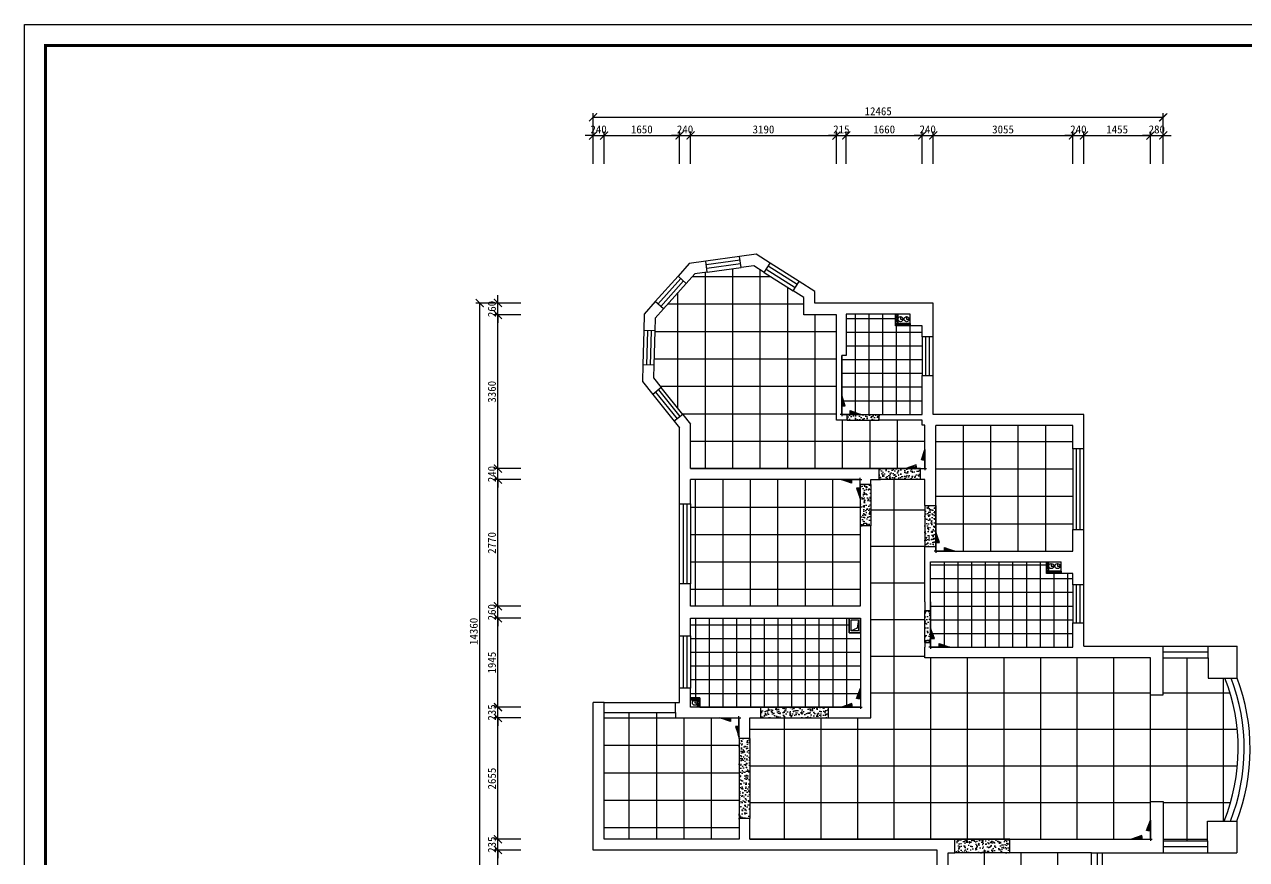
# Model space of a CAD drawing. Header units: millimetres. Extents: x -1705246 to 222838, y -3231245 to 126310.
# Drawn here: x -24706 to 2014, y -861 to 17400 of the extents above; entities that cross this region are included whole.
import ezdxf

# ---------------------------------------------------------------- set-up
doc = ezdxf.new("R2010")
doc.units = ezdxf.units.MM
doc.header["$PDMODE"] = 35
for name, color, linetype in [('0-01图框模板说明', 2, 'Continuous'), ('0-02图框细线', 136, 'Continuous'), ('250', 250, 'Continuous')]:
    doc.layers.add(name, color=color, linetype=linetype)
doc.styles.get("Standard").update_dxf_attribs({"font": ''})
doc.styles.get('Standard').set_extended_font_data('SimSun')
doc.linetypes.add('FENCELINE1', pattern='A,6.35,-2.54,[133,ltypeshp.shx,S=2.54,R=0,X=-2.54,Y=0],-2.54,25.4', length=36.83)
doc.dimstyles.new('ISO-25', dxfattribs={"dimscale": 70, "dimtxt": 2.5, "dimasz": 2.5, "dimexe": 1.25, "dimexo": 0.625, "dimtad": 1, "dimdec": 0, "dimtxsty": 'Standard', "dimblk": 'ARCHTICK', "dimcen": 2.5, "dimclrd": 251, "dimclre": 251, "dimclrt": 3, "dimadec": 0, "dimazin": 0, "dimtfac": 1, "dimtdec": 0, "dimtix": 1, "dimtmove": 2, "dimatfit": 3, "dimfxl": 1, "dimarcsym": 0})
pattern_1 = [(50, (-9082.88, 37.76), (182.185, -15.939), [19.05, -209.55]), (355, (-9082.88, 37.76), (-35.243, 191.057), [15.24, -167.64]), (100.451, (-9067.7, 36.43), (146.943, 175.117), [16.19, -178.09]), (46.184, (-9082.88, 88.56), (271.079, -42.042), [28.575, -314.325]), (96.636, (-9060.3, 85.05), (237.404, 247.426), [24.285, -267.135]), (351.184, (-9082.88, 88.56), (237.405, 247.425), [22.86, -251.46]), (21, (-9057.48, 75.86), (151.615, -102.2655), [19.05, -209.55]), (326, (-9057.48, 75.86), (61.802, 184.188), [15.24, -167.64]), (71.4514, (-9044.84, 67.33), (213.416, 81.923), [16.19, -178.09]), (37.5, (-9082.88, 37.756), (3.0886, 84.555), [0, -165.608, 0, -170.18, 0, -168.275]), (7.5, (-9082.88, 37.76), (66.8197, 100.1806), [0, -97.028, 0, -161.798, 0, -64.135]), (327.5, (-9139.52, 37.756), (135.5906, -5.7287), [0, -63.5, 0, -198.12, 0, -262.89]), (317.5, (-9164.92, 37.76), (148.129, 25.4265), [0, -82.55, 0, -131.572, 0, -186.69])]
pattern_2 = [(50, (-6717.88, 3882.76), (182.1847, -15.939), [19.05, -209.55]), (355, (-6717.88, 3882.76), (-35.243, 191.0566), [15.24, -167.64]), (100.451, (-6702.7, 3881.43), (146.9425, 175.1167), [16.19, -178.09]), (46.184, (-6717.88, 3933.56), (271.079, -42.042), [28.575, -314.325]), (96.6356, (-6695.3, 3930.05), (237.404, 247.426), [24.285, -267.135]), (351.184, (-6717.88, 3933.56), (237.405, 247.425), [22.86, -251.46]), (21, (-6692.48, 3920.86), (151.615, -102.2655), [19.05, -209.55]), (326, (-6692.48, 3920.86), (61.802, 184.188), [15.24, -167.64]), (71.4514, (-6679.84, 3912.33), (213.4165, 81.923), [16.19, -178.09]), (37.5, (-6717.88, 3882.756), (3.0886, 84.555), [0, -165.608, 0, -170.18, 0, -168.275]), (7.5, (-6717.88, 3882.76), (66.8197, 100.1806), [0, -97.028, 0, -161.798, 0, -64.135]), (327.5, (-6774.52, 3882.756), (135.5906, -5.72874), [0, -63.5, 0, -198.12, 0, -262.89]), (317.5, (-6799.92, 3882.76), (148.1292, 25.4265), [0, -82.55, 0, -131.572, 0, -186.69])]

# ---------------------------------------------------------------- blocks, each defined once
blk = doc.blocks.new('_ArchTick')
at = {"color": 0, "linetype": 'ByBlock', "const_width": 0.15}
blk.add_lwpolyline([(-0.5, -0.5), (0.5, 0.5)], dxfattribs=at)
blk = doc.blocks.new('*D530')
at = {"color": 251, "lineweight": -2}
for p, q in [((-13851, -652), (-14441, -652)), ((-14354, -2812), (-14354, -652)), ((-13851, -2812), (-14441, -2812))]:
    blk.add_line(p, q, dxfattribs=at)
at = {"layer": 'Defpoints', "color": 0}
for p in [(-14354, -652), (-13807, -652), (-13807, -2812)]:
    blk.add_point(p, dxfattribs=at)
at = {"color": 251, "lineweight": -2, "xscale": 175, "yscale": 175, "zscale": 175}
for p, rotation in [((-14354, -652), 90), ((-14354, -2812), 270)]:
    blk.add_blockref('_ArchTick', p, dxfattribs=dict(at, rotation=rotation))
at = {"color": 3, "insert": (-14485, -1732), "char_height": 175, "attachment_point": 5, "rotation": 90}
blk.add_mtext('2160', dxfattribs=at)
blk = doc.blocks.new('*D531')
at = {"color": 251, "lineweight": -2}
for p, q in [((-14354, -417), (-14354, -242)), ((-13851, -417), (-14441, -417)), ((-14354, -652), (-14354, -417)), ((-13851, -652), (-14441, -652)), ((-14354, -652), (-14354, -827))]:
    blk.add_line(p, q, dxfattribs=at)
at = {"layer": 'Defpoints', "color": 0}
for p in [(-14354, -417), (-13807, -417), (-13807, -652)]:
    blk.add_point(p, dxfattribs=at)
at = {"color": 251, "lineweight": -2, "xscale": 175, "yscale": 175, "zscale": 175}
for p, rotation in [((-14354, -417), 270), ((-14354, -652), 90)]:
    blk.add_blockref('_ArchTick', p, dxfattribs=dict(at, rotation=rotation))
at = {"color": 3, "insert": (-14485, -535), "char_height": 175, "attachment_point": 5, "rotation": 90}
blk.add_mtext('235', dxfattribs=at)
blk = doc.blocks.new('*D532')
at = {"color": 251, "lineweight": -2}
for p, q in [((-13851, 2238), (-14441, 2238)), ((-14354, -417), (-14354, 2238)), ((-13851, -417), (-14441, -417))]:
    blk.add_line(p, q, dxfattribs=at)
at = {"layer": 'Defpoints', "color": 0}
for p in [(-14354, 2238), (-13807, 2238), (-13807, -417)]:
    blk.add_point(p, dxfattribs=at)
at = {"color": 251, "lineweight": -2, "xscale": 175, "yscale": 175, "zscale": 175}
for p, rotation in [((-14354, 2238), 90), ((-14354, -417), 270)]:
    blk.add_blockref('_ArchTick', p, dxfattribs=dict(at, rotation=rotation))
at = {"color": 3, "insert": (-14485, 910), "char_height": 175, "attachment_point": 5, "rotation": 90}
blk.add_mtext('2655', dxfattribs=at)
blk = doc.blocks.new('*D533')
at = {"color": 251, "lineweight": -2}
for p, q in [((-13851, 2473), (-14441, 2473)), ((-14354, 2473), (-14354, 2648)), ((-14354, 2238), (-14354, 2473)), ((-13851, 2238), (-14441, 2238)), ((-14354, 2238), (-14354, 2063))]:
    blk.add_line(p, q, dxfattribs=at)
at = {"layer": 'Defpoints', "color": 0}
for p in [(-14354, 2473), (-13807, 2473), (-13807, 2238)]:
    blk.add_point(p, dxfattribs=at)
at = {"color": 251, "lineweight": -2, "xscale": 175, "yscale": 175, "zscale": 175}
for p, rotation in [((-14354, 2473), 270), ((-14354, 2238), 90)]:
    blk.add_blockref('_ArchTick', p, dxfattribs=dict(at, rotation=rotation))
at = {"color": 3, "insert": (-14485, 2355), "char_height": 175, "attachment_point": 5, "rotation": 90}
blk.add_mtext('235', dxfattribs=at)
blk = doc.blocks.new('*D534')
at = {"color": 251, "lineweight": -2}
for p, q in [((-13851, 4418), (-14441, 4418)), ((-14354, 2473), (-14354, 4418)), ((-13851, 2473), (-14441, 2473))]:
    blk.add_line(p, q, dxfattribs=at)
at = {"layer": 'Defpoints', "color": 0}
for p in [(-14354, 4418), (-13807, 4418), (-13807, 2473)]:
    blk.add_point(p, dxfattribs=at)
at = {"color": 251, "lineweight": -2, "xscale": 175, "yscale": 175, "zscale": 175}
for p, rotation in [((-14354, 4418), 90), ((-14354, 2473), 270)]:
    blk.add_blockref('_ArchTick', p, dxfattribs=dict(at, rotation=rotation))
at = {"color": 3, "insert": (-14485, 3445), "char_height": 175, "attachment_point": 5, "rotation": 90}
blk.add_mtext('1945', dxfattribs=at)
blk = doc.blocks.new('*D535')
at = {"color": 251, "lineweight": -2}
for p, q in [((-14354, 4678), (-14354, 4853)), ((-13851, 4678), (-14441, 4678)), ((-14354, 4418), (-14354, 4678)), ((-13851, 4418), (-14441, 4418)), ((-14354, 4418), (-14354, 4243))]:
    blk.add_line(p, q, dxfattribs=at)
at = {"layer": 'Defpoints', "color": 0}
for p in [(-14354, 4678), (-13807, 4678), (-13807, 4418)]:
    blk.add_point(p, dxfattribs=at)
at = {"color": 251, "lineweight": -2, "xscale": 175, "yscale": 175, "zscale": 175}
for p, rotation in [((-14354, 4678), 270), ((-14354, 4418), 90)]:
    blk.add_blockref('_ArchTick', p, dxfattribs=dict(at, rotation=rotation))
at = {"color": 3, "insert": (-14485, 4548), "char_height": 175, "attachment_point": 5, "rotation": 90}
blk.add_mtext('260', dxfattribs=at)
blk = doc.blocks.new('*D536')
at = {"color": 251, "lineweight": -2}
for p, q in [((-13851, 7448), (-14441, 7448)), ((-14354, 4678), (-14354, 7448)), ((-13851, 4678), (-14441, 4678))]:
    blk.add_line(p, q, dxfattribs=at)
at = {"layer": 'Defpoints', "color": 0}
for p in [(-14354, 7448), (-13807, 7448), (-13807, 4678)]:
    blk.add_point(p, dxfattribs=at)
at = {"color": 251, "lineweight": -2, "xscale": 175, "yscale": 175, "zscale": 175}
for p, rotation in [((-14354, 7448), 90), ((-14354, 4678), 270)]:
    blk.add_blockref('_ArchTick', p, dxfattribs=dict(at, rotation=rotation))
at = {"color": 3, "insert": (-14485, 6063), "char_height": 175, "attachment_point": 5, "rotation": 90}
blk.add_mtext('2770', dxfattribs=at)
blk = doc.blocks.new('*D537')
at = {"color": 251, "lineweight": -2}
for p, q in [((-14354, 7688), (-14354, 7863)), ((-13851, 7688), (-14441, 7688)), ((-14354, 7448), (-14354, 7688)), ((-13851, 7448), (-14441, 7448)), ((-14354, 7448), (-14354, 7273))]:
    blk.add_line(p, q, dxfattribs=at)
at = {"layer": 'Defpoints', "color": 0}
for p in [(-14354, 7688), (-13807, 7688), (-13807, 7448)]:
    blk.add_point(p, dxfattribs=at)
at = {"color": 251, "lineweight": -2, "xscale": 175, "yscale": 175, "zscale": 175}
for p, rotation in [((-14354, 7688), 270), ((-14354, 7448), 90)]:
    blk.add_blockref('_ArchTick', p, dxfattribs=dict(at, rotation=rotation))
at = {"color": 3, "insert": (-14485, 7568), "char_height": 175, "attachment_point": 5, "rotation": 90}
blk.add_mtext('240', dxfattribs=at)
blk = doc.blocks.new('*D538')
at = {"color": 251, "lineweight": -2}
for p, q in [((-13851, 11048), (-14441, 11048)), ((-14354, 7688), (-14354, 11048)), ((-13851, 7688), (-14441, 7688))]:
    blk.add_line(p, q, dxfattribs=at)
at = {"layer": 'Defpoints', "color": 0}
for p in [(-14354, 11048), (-13807, 11048), (-13807, 7688)]:
    blk.add_point(p, dxfattribs=at)
at = {"color": 251, "lineweight": -2, "xscale": 175, "yscale": 175, "zscale": 175}
for p, rotation in [((-14354, 11048), 90), ((-14354, 7688), 270)]:
    blk.add_blockref('_ArchTick', p, dxfattribs=dict(at, rotation=rotation))
at = {"color": 3, "insert": (-14485, 9368), "char_height": 175, "attachment_point": 5, "rotation": 90}
blk.add_mtext('3360', dxfattribs=at)
blk = doc.blocks.new('*D539')
at = {"color": 251, "lineweight": -2}
for p, q in [((-13851, 11308), (-14441, 11308)), ((-14354, 11308), (-14354, 11483)), ((-14354, 11048), (-14354, 11308)), ((-13851, 11048), (-14441, 11048)), ((-14354, 11048), (-14354, 10873))]:
    blk.add_line(p, q, dxfattribs=at)
at = {"layer": 'Defpoints', "color": 0}
for p in [(-14354, 11308), (-13807, 11308), (-13807, 11048)]:
    blk.add_point(p, dxfattribs=at)
at = {"color": 251, "lineweight": -2, "xscale": 175, "yscale": 175, "zscale": 175}
for p, rotation in [((-14354, 11308), 270), ((-14354, 11048), 90)]:
    blk.add_blockref('_ArchTick', p, dxfattribs=dict(at, rotation=rotation))
at = {"color": 3, "insert": (-14485, 11178), "char_height": 175, "attachment_point": 5, "rotation": 90}
blk.add_mtext('260', dxfattribs=at)
blk = doc.blocks.new('*D560')
at = {"color": 251, "lineweight": -2}
for p, q in [((-12273, 14973), (-12448, 14973)), ((-12273, 14353), (-12273, 15060)), ((-12273, 14973), (-12033, 14973)), ((-12033, 14353), (-12033, 15060)), ((-12033, 14973), (-11858, 14973))]:
    blk.add_line(p, q, dxfattribs=at)
at = {"layer": 'Defpoints', "color": 0}
for p in [(-12033, 14973), (-12273, 14309), (-12033, 14309)]:
    blk.add_point(p, dxfattribs=at)
at = {"color": 251, "lineweight": -2, "xscale": 175, "yscale": 175, "zscale": 175}
blk.add_blockref('_ArchTick', (-12273, 14973), dxfattribs=at)
at = {"color": 251, "lineweight": -2, "xscale": 175, "yscale": 175, "zscale": 175, "rotation": 180}
blk.add_blockref('_ArchTick', (-12033, 14973), dxfattribs=at)
at = {"color": 3, "insert": (-12153, 15104), "char_height": 175, "attachment_point": 5}
blk.add_mtext('240', dxfattribs=at)
blk = doc.blocks.new('*D561')
at = {"color": 251, "lineweight": -2}
for p, q in [((-12033, 14353), (-12033, 15060)), ((-12033, 14973), (-10383, 14973)), ((-10383, 14353), (-10383, 15060))]:
    blk.add_line(p, q, dxfattribs=at)
at = {"layer": 'Defpoints', "color": 0}
for p in [(-10383, 14973), (-12033, 14309), (-10383, 14309)]:
    blk.add_point(p, dxfattribs=at)
at = {"color": 251, "lineweight": -2, "xscale": 175, "yscale": 175, "zscale": 175, "rotation": 180}
blk.add_blockref('_ArchTick', (-12033, 14973), dxfattribs=at)
at = {"color": 251, "lineweight": -2, "xscale": 175, "yscale": 175, "zscale": 175}
blk.add_blockref('_ArchTick', (-10383, 14973), dxfattribs=at)
at = {"color": 3, "insert": (-11208, 15104), "char_height": 175, "attachment_point": 5}
blk.add_mtext('1650', dxfattribs=at)
blk = doc.blocks.new('*D562')
at = {"color": 251, "lineweight": -2}
for p, q in [((-10383, 14973), (-10558, 14973)), ((-10383, 14353), (-10383, 15060)), ((-10383, 14973), (-10143, 14973)), ((-10143, 14353), (-10143, 15060)), ((-10143, 14973), (-9968, 14973))]:
    blk.add_line(p, q, dxfattribs=at)
at = {"layer": 'Defpoints', "color": 0}
for p in [(-10143, 14973), (-10383, 14309), (-10143, 14309)]:
    blk.add_point(p, dxfattribs=at)
at = {"color": 251, "lineweight": -2, "xscale": 175, "yscale": 175, "zscale": 175}
blk.add_blockref('_ArchTick', (-10383, 14973), dxfattribs=at)
at = {"color": 251, "lineweight": -2, "xscale": 175, "yscale": 175, "zscale": 175, "rotation": 180}
blk.add_blockref('_ArchTick', (-10143, 14973), dxfattribs=at)
at = {"color": 3, "insert": (-10263, 15104), "char_height": 175, "attachment_point": 5}
blk.add_mtext('240', dxfattribs=at)
blk = doc.blocks.new('*D563')
at = {"color": 251, "lineweight": -2}
for p, q in [((-10143, 14353), (-10143, 15060)), ((-10143, 14973), (-6953, 14973)), ((-6953, 14353), (-6953, 15060))]:
    blk.add_line(p, q, dxfattribs=at)
at = {"layer": 'Defpoints', "color": 0}
for p in [(-6953, 14973), (-10143, 14309), (-6953, 14309)]:
    blk.add_point(p, dxfattribs=at)
at = {"color": 251, "lineweight": -2, "xscale": 175, "yscale": 175, "zscale": 175, "rotation": 180}
blk.add_blockref('_ArchTick', (-10143, 14973), dxfattribs=at)
at = {"color": 251, "lineweight": -2, "xscale": 175, "yscale": 175, "zscale": 175}
blk.add_blockref('_ArchTick', (-6953, 14973), dxfattribs=at)
at = {"color": 3, "insert": (-8548, 15104), "char_height": 175, "attachment_point": 5}
blk.add_mtext('3190', dxfattribs=at)
blk = doc.blocks.new('*D564')
at = {"color": 251, "lineweight": -2}
for p, q in [((-6953, 14973), (-7128, 14973)), ((-6953, 14353), (-6953, 15060)), ((-6953, 14973), (-6738, 14973)), ((-6738, 14353), (-6738, 15060)), ((-6738, 14973), (-6563, 14973))]:
    blk.add_line(p, q, dxfattribs=at)
at = {"layer": 'Defpoints', "color": 0}
for p in [(-6738, 14973), (-6953, 14309), (-6738, 14309)]:
    blk.add_point(p, dxfattribs=at)
at = {"color": 251, "lineweight": -2, "xscale": 175, "yscale": 175, "zscale": 175}
blk.add_blockref('_ArchTick', (-6953, 14973), dxfattribs=at)
at = {"color": 251, "lineweight": -2, "xscale": 175, "yscale": 175, "zscale": 175, "rotation": 180}
blk.add_blockref('_ArchTick', (-6738, 14973), dxfattribs=at)
at = {"color": 3, "insert": (-6845, 15104), "char_height": 175, "attachment_point": 5}
blk.add_mtext('215', dxfattribs=at)
blk = doc.blocks.new('*D565')
at = {"color": 251, "lineweight": -2}
for p, q in [((-6738, 14353), (-6738, 15060)), ((-6738, 14973), (-5078, 14973)), ((-5078, 14353), (-5078, 15060))]:
    blk.add_line(p, q, dxfattribs=at)
at = {"layer": 'Defpoints', "color": 0}
for p in [(-5078, 14973), (-6738, 14309), (-5078, 14309)]:
    blk.add_point(p, dxfattribs=at)
at = {"color": 251, "lineweight": -2, "xscale": 175, "yscale": 175, "zscale": 175, "rotation": 180}
blk.add_blockref('_ArchTick', (-6738, 14973), dxfattribs=at)
at = {"color": 251, "lineweight": -2, "xscale": 175, "yscale": 175, "zscale": 175}
blk.add_blockref('_ArchTick', (-5078, 14973), dxfattribs=at)
at = {"color": 3, "insert": (-5908, 15104), "char_height": 175, "attachment_point": 5}
blk.add_mtext('1660', dxfattribs=at)
blk = doc.blocks.new('*D566')
at = {"color": 251, "lineweight": -2}
for p, q in [((-5078, 14973), (-5253, 14973)), ((-5078, 14353), (-5078, 15060)), ((-5078, 14973), (-4838, 14973)), ((-4838, 14353), (-4838, 15060)), ((-4838, 14973), (-4663, 14973))]:
    blk.add_line(p, q, dxfattribs=at)
at = {"layer": 'Defpoints', "color": 0}
for p in [(-4838, 14973), (-5078, 14309), (-4838, 14309)]:
    blk.add_point(p, dxfattribs=at)
at = {"color": 251, "lineweight": -2, "xscale": 175, "yscale": 175, "zscale": 175}
blk.add_blockref('_ArchTick', (-5078, 14973), dxfattribs=at)
at = {"color": 251, "lineweight": -2, "xscale": 175, "yscale": 175, "zscale": 175, "rotation": 180}
blk.add_blockref('_ArchTick', (-4838, 14973), dxfattribs=at)
at = {"color": 3, "insert": (-4958, 15104), "char_height": 175, "attachment_point": 5}
blk.add_mtext('240', dxfattribs=at)
blk = doc.blocks.new('*D567')
at = {"color": 251, "lineweight": -2}
for p, q in [((-4838, 14353), (-4838, 15060)), ((-4838, 14973), (-1783, 14973)), ((-1783, 14353), (-1783, 15060))]:
    blk.add_line(p, q, dxfattribs=at)
at = {"layer": 'Defpoints', "color": 0}
for p in [(-1783, 14973), (-4838, 14309), (-1783, 14309)]:
    blk.add_point(p, dxfattribs=at)
at = {"color": 251, "lineweight": -2, "xscale": 175, "yscale": 175, "zscale": 175, "rotation": 180}
blk.add_blockref('_ArchTick', (-4838, 14973), dxfattribs=at)
at = {"color": 251, "lineweight": -2, "xscale": 175, "yscale": 175, "zscale": 175}
blk.add_blockref('_ArchTick', (-1783, 14973), dxfattribs=at)
at = {"color": 3, "insert": (-3310, 15104), "char_height": 175, "attachment_point": 5}
blk.add_mtext('3055', dxfattribs=at)
blk = doc.blocks.new('*D568')
at = {"color": 251, "lineweight": -2}
for p, q in [((-1783, 14973), (-1958, 14973)), ((-1783, 14353), (-1783, 15060)), ((-1783, 14973), (-1543, 14973)), ((-1543, 14353), (-1543, 15060)), ((-1543, 14973), (-1368, 14973))]:
    blk.add_line(p, q, dxfattribs=at)
at = {"layer": 'Defpoints', "color": 0}
for p in [(-1543, 14973), (-1783, 14309), (-1543, 14309)]:
    blk.add_point(p, dxfattribs=at)
at = {"color": 251, "lineweight": -2, "xscale": 175, "yscale": 175, "zscale": 175}
blk.add_blockref('_ArchTick', (-1783, 14973), dxfattribs=at)
at = {"color": 251, "lineweight": -2, "xscale": 175, "yscale": 175, "zscale": 175, "rotation": 180}
blk.add_blockref('_ArchTick', (-1543, 14973), dxfattribs=at)
at = {"color": 3, "insert": (-1663, 15104), "char_height": 175, "attachment_point": 5}
blk.add_mtext('240', dxfattribs=at)
blk = doc.blocks.new('*D569')
at = {"color": 251, "lineweight": -2}
for p, q in [((-1543, 14353), (-1543, 15060)), ((-1543, 14973), (-88, 14973)), ((-88, 14353), (-88, 15060))]:
    blk.add_line(p, q, dxfattribs=at)
at = {"layer": 'Defpoints', "color": 0}
for p in [(-88, 14973), (-1543, 14309), (-88, 14309)]:
    blk.add_point(p, dxfattribs=at)
at = {"color": 251, "lineweight": -2, "xscale": 175, "yscale": 175, "zscale": 175, "rotation": 180}
blk.add_blockref('_ArchTick', (-1543, 14973), dxfattribs=at)
at = {"color": 251, "lineweight": -2, "xscale": 175, "yscale": 175, "zscale": 175}
blk.add_blockref('_ArchTick', (-88, 14973), dxfattribs=at)
at = {"color": 3, "insert": (-815, 15104), "char_height": 175, "attachment_point": 5}
blk.add_mtext('1455', dxfattribs=at)
blk = doc.blocks.new('*D570')
at = {"color": 251, "lineweight": -2}
for p, q in [((-88, 14973), (-263, 14973)), ((-88, 14353), (-88, 15060)), ((-88, 14973), (192, 14973)), ((192, 14353), (192, 15060)), ((192, 14973), (367, 14973))]:
    blk.add_line(p, q, dxfattribs=at)
at = {"layer": 'Defpoints', "color": 0}
for p in [(192, 14973), (-88, 14309), (192, 14309)]:
    blk.add_point(p, dxfattribs=at)
at = {"color": 251, "lineweight": -2, "xscale": 175, "yscale": 175, "zscale": 175}
blk.add_blockref('_ArchTick', (-88, 14973), dxfattribs=at)
at = {"color": 251, "lineweight": -2, "xscale": 175, "yscale": 175, "zscale": 175, "rotation": 180}
blk.add_blockref('_ArchTick', (192, 14973), dxfattribs=at)
at = {"color": 3, "insert": (52, 15104), "char_height": 175, "attachment_point": 5}
blk.add_mtext('280', dxfattribs=at)
blk = doc.blocks.new('*D572')
at = {"color": 251, "lineweight": -2}
for p, q in [((-14398, 11308), (-14838, 11308)), ((-14750, -3052), (-14750, 11308)), ((-14398, -3052), (-14838, -3052))]:
    blk.add_line(p, q, dxfattribs=at)
at = {"layer": 'Defpoints', "color": 0}
for p in [(-14750, 11308), (-14354, 11308), (-14354, -3052)]:
    blk.add_point(p, dxfattribs=at)
at = {"color": 251, "lineweight": -2, "xscale": 175, "yscale": 175, "zscale": 175}
for p, rotation in [((-14750, 11308), 90), ((-14750, -3052), 270)]:
    blk.add_blockref('_ArchTick', p, dxfattribs=dict(at, rotation=rotation))
at = {"color": 3, "insert": (-14882, 4128), "char_height": 175, "attachment_point": 5, "rotation": 90}
blk.add_mtext('14360', dxfattribs=at)
blk = doc.blocks.new('*D573')
at = {"color": 251, "lineweight": -2}
for p, q in [((-12273, 15017), (-12273, 15457)), ((-12273, 15370), (192, 15370)), ((192, 15017), (192, 15457))]:
    blk.add_line(p, q, dxfattribs=at)
at = {"layer": 'Defpoints', "color": 0}
for p in [(192, 15370), (-12273, 14973), (192, 14973)]:
    blk.add_point(p, dxfattribs=at)
at = {"color": 251, "lineweight": -2, "xscale": 175, "yscale": 175, "zscale": 175, "rotation": 180}
blk.add_blockref('_ArchTick', (-12273, 15370), dxfattribs=at)
at = {"color": 251, "lineweight": -2, "xscale": 175, "yscale": 175, "zscale": 175}
blk.add_blockref('_ArchTick', (192, 15370), dxfattribs=at)
at = {"color": 3, "insert": (-6040, 15501), "char_height": 175, "attachment_point": 5}
blk.add_mtext('12465', dxfattribs=at)
blk = doc.blocks.new('DETRFDS')
blk.add_hatch(color=1).paths.add_polyline_path([(440892, -361971), (440892, -361921), (440683, -361971)])
at = {"color": 1}
for p, q in [((440683, -361971), (440892, -361921)), ((440683, -361971), (441101, -361971)), ((440892, -361921), (440892, -361971))]:
    blk.add_line(p, q, dxfattribs=at)
blk = doc.blocks.new('OIUYRW')
at = {"xscale": -1, "rotation": 90}
blk.add_blockref('DETRFDS', (79096, 79096), dxfattribs=at)
blk.add_blockref('DETRFDS', (0, 0))
blk = doc.blocks.new('rf')
at = {"layer": '250', "color": 1}
for p, q in [((-64294, -717022), (-64294, -717100)), ((-64294, -717100), (-64067, -717022)), ((-64483, -717211), (-64400, -717211)), ((-64400, -717211), (-64483, -717438))]:
    blk.add_line(p, q, dxfattribs=at)
at = {"xscale": -1.083456000036676, "yscale": 1.083456000036676, "zscale": 1.083456, "rotation": 270}
blk.add_blockref('OIUYRW', (327697, -1194899), dxfattribs=at)

msp = doc.modelspace()

# ---------------------------------------------------------------- hatches: boundary and pattern name
h = msp.add_hatch()
h.set_pattern_fill('_USER', color=250, scale=600, style=0, double=1, pattern_type=0)
h.set_pattern_definition([(0, (-5017.9, 7687.76), (0, 600), []), (90, (-5017.9, 7687.76), (-600, 4e-14), [])])
h.paths.add_polyline_path([(-5017.9, 8637.8), (-5077.9, 8637.8), (-5077.9, 8747.8), (-6017.9, 8747.8), (-6717.9, 8747.8), (-6952.9, 8747.8), (-6952.9, 11047.8), (-7662.9, 11047.8), (-7662.9, 11427.8), (-7895.9, 11575.4), (-8529.4, 11976.7), (-8762.4, 12124.3), (-9035.6, 12086.3), (-9778.4, 11982.8), (-10051.6, 11944.8), (-10235.4, 11739.1), (-10735.2, 11179.9), (-10919, 10974.3), (-10926.2, 10698.5), (-10945.9, 9948.8), (-10953.1, 9673.1), (-10782.4, 9459.9), (-10313.6, 8874.6), (-10142.9, 8661.4), (-10142.9, 7687.8), (-6017.9, 7687.8), (-5117.9, 7687.8), (-5017.9, 7687.8)])
h = msp.add_hatch()
h.set_pattern_fill('_USER', color=250, scale=300, style=0, double=1, pattern_type=0)
h.set_pattern_definition([(0, (-6837.88, 8872.76), (0, 300), []), (90, (-6837.88, 8872.76), (-300, 2e-14), [])])
h.paths.add_polyline_path([(-5077.9, 10567.8), (-5077.9, 10807.8), (-5337.9, 10807.8), (-5657.9, 10807.8), (-5657.9, 11067.8), (-6737.9, 11067.8), (-6737.9, 10157.8), (-6837.9, 10157.8), (-6837.9, 8872.8), (-6717.9, 8872.8), (-6017.9, 8872.8), (-5077.9, 8872.8), (-5077.9, 9722.8)])
h = msp.add_hatch()
h.set_pattern_fill('BRICK', color=6, scale=5, style=0)
h.set_pattern_definition([(0, (-5657.878, 10807.756), (0, 31.75), []), (90, (-5657.88, 10807.756), (-63.5, 4e-15), [31.75, -31.75]), (90, (-5626.13, 10807.756), (-63.5, 4e-15), [-31.75, 31.75])])
h.paths.add_polyline_path([(-5337.9, 10857.8), (-5337.9, 10807.8), (-5657.9, 10807.8), (-5657.9, 11067.8), (-5607.9, 11067.8), (-5607.9, 10857.8)])
h = msp.add_hatch()
h.set_pattern_fill('AR-CONC', color=250, style=0, double=1)
h.set_pattern_definition(pattern_2)
h.paths.add_polyline_path([(-6017.9, 8872.8), (-6717.9, 8872.8), (-6717.9, 8747.8), (-6017.9, 8747.8)])
h = msp.add_hatch()
h.set_pattern_fill('_USER', color=250, scale=600, style=0, double=1, pattern_type=0)
h.set_pattern_definition([(0, (-4777.9, 5882.76), (0, 600), []), (90, (-4777.9, 5882.76), (-600, 4e-14), [])])
h.paths.add_polyline_path([(-1782.9, 8117.8), (-1782.9, 8627.8), (-4777.9, 8627.8), (-4777.9, 6882.8), (-4777.9, 5982.8), (-4777.9, 5882.8), (-1782.9, 5882.8), (-1782.9, 6357.8)])
h = msp.add_hatch()
h.set_pattern_fill('AR-CONC', color=250, style=0, double=1)
h.set_pattern_definition(pattern_2)
h.paths.add_polyline_path([(-5117.9, 7687.8), (-6017.9, 7687.8), (-6017.9, 7447.8), (-5117.9, 7447.8)])
h = msp.add_hatch()
h.set_pattern_fill('_USER', color=250, scale=600, style=0, double=1, pattern_type=0)
h.set_pattern_definition([(0, (-6432.9, 7447.76), (0, 600), []), (90, (-6432.9, 7447.76), (-600, 4e-14), [])])
h.paths.add_polyline_path([(-6432.9, 7337.8), (-6432.9, 7447.8), (-10142.9, 7447.8), (-10142.9, 6917.8), (-10142.9, 5167.8), (-10142.9, 4677.8), (-6432.9, 4677.8), (-6432.9, 6437.8)])
h = msp.add_hatch()
h.set_pattern_fill('_USER', color=250, scale=800, style=0, double=1, pattern_type=0)
h.set_pattern_definition([(0, (-87.9, -412.24), (0, 800), []), (90, (-87.9, -412.24), (-800, 5e-14), [])])
h.paths.add_polyline_path([(1540, 3107.8), (1172.1, 3107.8), (1172.1, 3547.8), (192.1, 3547.8), (192.1, 2737.8), (-87.9, 2737.8), (-87.9, 3547.8), (-5017.9, 3547.8), (-5017.9, 3782.8), (-5017.9, 3882.8), (-5017.9, 4582.8), (-5017.9, 4772.8), (-5017.9, 5982.8), (-5017.9, 6882.8), (-5017.9, 7447.8), (-5117.9, 7447.8), (-6017.9, 7447.8), (-6202.9, 7447.8), (-6202.9, 7337.8), (-6202.9, 6437.8), (-6202.9, 2237.8), (-7122.9, 2237.8), (-8602.9, 2237.8), (-8842.9, 2237.8), (-8842.9, 1787.8), (-8842.9, 37.8), (-8842.9, -412.2), (-4362.9, -412.2), (-3162.9, -412.2), (-87.9, -412.2), (-87.9, 407.8), (192.1, 407.8), (192.1, -452.2), (1162.1, -452.2), (1162.1, -22.2), (1522.1, -22.2, 0.1923722)])
h = msp.add_hatch()
h.set_pattern_fill('AR-CONC', color=250, style=0, double=1)
h.set_pattern_definition(pattern_2)
h.paths.add_polyline_path([(-6202.9, 7337.8), (-6432.9, 7337.8), (-6432.9, 6437.8), (-6202.9, 6437.8)])
h = msp.add_hatch()
h.set_pattern_fill('AR-CONC', color=250, style=0, double=1)
h.set_pattern_definition(pattern_2)
h.paths.add_polyline_path([(-4777.9, 6882.8), (-5017.9, 6882.8), (-5017.9, 5982.8), (-4777.9, 5982.8)])
h = msp.add_hatch()
h.set_pattern_fill('_USER', color=250, scale=300, style=0, double=1, pattern_type=0)
h.set_pattern_definition([(0, (-4892.88, 3782.76), (0, 300), []), (90, (-4892.88, 3782.76), (-300, 2e-14), [])])
h.paths.add_polyline_path([(-1782.9, 5147.8), (-1782.9, 5397.8), (-2042.9, 5397.8), (-2362.9, 5397.8), (-2362.9, 5652.8), (-4892.9, 5652.8), (-4892.9, 4772.8), (-4892.9, 4582.8), (-4892.9, 3882.8), (-4892.9, 3782.8), (-1782.9, 3782.8), (-1782.9, 4312.8)])
h = msp.add_hatch()
h.set_pattern_fill('BRICK', color=6, scale=5, style=0)
h.set_pattern_definition([(0, (-2362.878, 5397.756), (0, 31.75), []), (90, (-2362.88, 5397.756), (-63.5, 4e-15), [31.75, -31.75]), (90, (-2331.13, 5397.756), (-63.5, 4e-15), [-31.75, 31.75])])
h.paths.add_polyline_path([(-2042.9, 5447.8), (-2042.9, 5397.8), (-2362.9, 5397.8), (-2362.9, 5652.8), (-2312.9, 5652.8), (-2312.9, 5447.8)])
h = msp.add_hatch()
h.set_pattern_fill('AR-CONC', color=250, style=0, double=1)
h.set_pattern_definition(pattern_2)
h.paths.add_polyline_path([(-4892.9, 4582.8), (-5017.9, 4582.8), (-5017.9, 3882.8), (-4892.9, 3882.8)])
h = msp.add_hatch()
h.set_pattern_fill('_USER', color=250, scale=300, style=0, double=1, pattern_type=0)
h.set_pattern_definition([(0, (-6427.88, 2472.76), (0, 300), []), (90, (-6427.88, 2472.76), (-300, 2e-14), [])])
h.paths.add_polyline_path([(-6427.9, 4097.8), (-6672.9, 4097.8), (-6672.9, 4417.8), (-10142.9, 4417.8), (-10142.9, 4027.8), (-10142.9, 2887.8), (-10142.9, 2672.8), (-9942.9, 2672.8), (-9942.9, 2472.8), (-8602.9, 2472.8), (-7122.9, 2472.8), (-6427.9, 2472.8)])
h = msp.add_hatch()
h.set_pattern_fill('BRICK', color=6, scale=5, style=0)
h.set_pattern_definition([(0, (-10142.878, 2472.756), (0, 31.75), []), (90, (-10142.88, 2472.756), (-63.5, 4e-15), [31.75, -31.75]), (90, (-10111.13, 2472.756), (-63.5, 4e-15), [-31.75, 31.75])])
h.paths.add_polyline_path([(-9942.9, 2472.8), (-9992.9, 2472.8), (-9992.9, 2622.8), (-10142.9, 2622.8), (-10142.9, 2672.8), (-9942.9, 2672.8)])
h = msp.add_hatch()
h.set_pattern_fill('AR-CONC', color=250, style=0, double=1)
h.set_pattern_definition(pattern_1)
h.paths.add_polyline_path([(-7122.9, 2472.8), (-8602.9, 2472.8), (-8602.9, 2237.8), (-7122.9, 2237.8)])
h = msp.add_hatch()
h.set_pattern_fill('_USER', color=250, scale=600, style=0, double=1, pattern_type=0)
h.set_pattern_definition([(0, (-9082.9, 2237.76), (0, 600), []), (90, (-9082.9, 2237.76), (-600, 4e-14), [])])
h.paths.add_polyline_path([(-9082.9, 1787.8), (-9082.9, 2237.8), (-10472.9, 2237.8), (-10472.9, 2352.8), (-12032.9, 2352.8), (-12032.9, -417.2), (-9082.9, -417.2), (-9082.9, 37.8)])
h = msp.add_hatch()
h.set_pattern_fill('AR-CONC', color=250, style=0, double=1)
h.set_pattern_definition(pattern_1)
h.paths.add_polyline_path([(-8842.9, 1787.8), (-9082.9, 1787.8), (-9082.9, 37.8), (-8842.9, 37.8)])
h = msp.add_hatch()
h.set_pattern_fill('AR-CONC', color=250, style=0, double=1)
h.set_pattern_definition([(50, (-4362.88, -3052.24), (182.185, -15.939), [19.05, -209.55]), (355, (-4362.88, -3052.24), (-35.243, 191.057), [15.24, -167.64]), (100.451, (-4347.7, -3053.57), (146.943, 175.117), [16.19, -178.09]), (46.184, (-4362.88, -3001.44), (271.079, -42.042), [28.575, -314.325]), (96.636, (-4340.3, -3004.95), (237.404, 247.426), [24.285, -267.135]), (351.184, (-4362.88, -3001.44), (237.405, 247.425), [22.86, -251.46]), (21, (-4337.48, -3014.14), (151.615, -102.2655), [19.05, -209.55]), (326, (-4337.48, -3014.14), (61.802, 184.188), [15.24, -167.64]), (71.4514, (-4324.84, -3022.67), (213.416, 81.923), [16.19, -178.09]), (37.5, (-4362.88, -3052.244), (3.0886, 84.555), [0, -165.608, 0, -170.18, 0, -168.275]), (7.5, (-4362.88, -3052.24), (66.8197, 100.1806), [0, -97.028, 0, -161.798, 0, -64.135]), (327.5, (-4419.52, -3052.244), (135.5906, -5.7287), [0, -63.5, 0, -198.12, 0, -262.89]), (317.5, (-4444.92, -3052.24), (148.129, 25.4265), [0, -82.55, 0, -131.572, 0, -186.69])])
h.paths.add_polyline_path([(-3162.9, -412.2), (-4362.9, -412.2), (-4362.9, -712.2), (-3162.9, -712.2)])
h = msp.add_hatch()
h.set_pattern_fill('_USER', color=250, scale=800, style=0, double=1, pattern_type=0)
h.set_pattern_definition([(0, (-4512.9, -2812.24), (0, 800), []), (90, (-4512.9, -2812.24), (-800, 5e-14), [])])
h.paths.add_polyline_path([(-1372.9, -712.2), (-3162.9, -712.2), (-4362.9, -712.2), (-4512.9, -712.2), (-4512.9, -2812.2), (-4302.9, -2812.2), (-3142.9, -2812.2), (-1792.9, -2812.2), (-1792.9, -2412.2), (-1372.9, -2412.2)])

# ---------------------------------------------------------------- linework, layer by layer
at = {"color": 250}
for p, q in [((-9068.7, 12324), (-9811.6, 12220.5)), ((-9778.4, 11982.8), (-9035.6, 12086.3)), ((-7767.4, 11778.1), (-8401, 12179.5)), ((-10414.4, 11899.1), (-10914.1, 11339.8)), ((-8529.4, 11976.7), (-7895.9, 11575.4)), ((-10235.4, 11739.1), (-10735.2, 11179.9)), ((-11166.1, 10704.8), (-11185.8, 9955.1)), ((-10926.2, 10698.5), (-10945.9, 9948.8)), ((-5077.9, 10567.8), (-5077.9, 9722.8)), ((-4837.9, 9722.8), (-4837.9, 10567.8)), ((-10313.6, 8874.6), (-10782.4, 9459.9)), ((-10969.8, 9309.9), (-10500.9, 8724.5)), ((-6717.9, 8872.8), (-6017.9, 8872.8)), ((-6717.9, 8747.8), (-6017.9, 8747.8)), ((-1782.9, 8117.8), (-1782.9, 6357.8)), ((-1542.9, 6357.8), (-1542.9, 8117.8)), ((-5117.9, 7687.8), (-6017.9, 7687.8)), ((-6432.9, 7337.8), (-6432.9, 6437.8)), ((-6202.9, 7337.8), (-6202.9, 6437.8)), ((-5117.9, 7447.8), (-6017.9, 7447.8)), ((-10382.9, 5167.8), (-10382.9, 6917.8)), ((-10142.9, 6917.8), (-10142.9, 5167.8)), ((-5017.9, 6882.8), (-5017.9, 5982.8)), ((-4777.9, 6882.8), (-4777.9, 5982.8)), ((-1782.9, 5147.8), (-1782.9, 4312.8)), ((-1542.9, 4312.8), (-1542.9, 5147.8)), ((-6467.9, 4377.8), (-6502.5, 4200.8)), ((-10382.9, 2887.8), (-10382.9, 4027.8)), ((-10142.9, 4027.8), (-10142.9, 2887.8)), ((-10142.9, 4027.8), (-10142.9, 2887.8)), ((-6502.5, 4200.8), (-6632.9, 4137.8)), ((192.1, 3807.8), (1172.1, 3807.8)), ((192.1, 3547.8), (1172.1, 3547.8)), ((-7122.9, 2472.8), (-8602.9, 2472.8)), ((-8602.9, 2237.8), (-7122.9, 2237.8)), ((-9082.9, 1787.8), (-9082.9, 37.8)), ((-8842.9, 1787.8), (-8842.9, 37.8)), ((-3162.9, -412.2), (-4362.9, -412.2)), ((192.1, -452.2), (1162.1, -452.2)), ((-3162.9, -712.2), (-4362.9, -712.2)), ((-1372.9, -2412.2), (-1372.9, -712.2)), ((-1132.9, -2412.2), (-1132.9, -712.2)), ((192.1, -712.2), (1162.1, -712.2))]:
    msp.add_line(p, q, dxfattribs=at)
for p, q in [((-8708.4, 12374.2), (-9068.7, 12324)), ((-9035.6, 12086.3), (-9068.7, 12324)), ((-8401, 12179.5), (-8708.4, 12374.2)), ((-10171.9, 12170.4), (-10414.4, 11899.1)), ((-9811.6, 12220.5), (-10171.9, 12170.4)), ((-9778.4, 11982.8), (-9811.6, 12220.5)), ((-8762.4, 12124.3), (-9035.6, 12086.3)), ((-8529.4, 11976.7), (-8762.4, 12124.3)), ((-8529.4, 11976.7), (-8401, 12179.5)), ((-10235.4, 11739.1), (-10414.4, 11899.1)), ((-10051.6, 11944.8), (-10235.4, 11739.1)), ((-9778.4, 11982.8), (-10051.6, 11944.8)), ((-7895.9, 11575.4), (-7767.4, 11778.1)), ((-7422.9, 11559.8), (-7767.4, 11778.1)), ((-7662.9, 11427.8), (-7895.9, 11575.4)), ((-7422.9, 11307.8), (-7422.9, 11559.8)), ((-10914.1, 11339.8), (-11156.6, 11068.5)), ((-10735.2, 11179.9), (-10914.1, 11339.8)), ((-7662.9, 11047.8), (-7662.9, 11427.8)), ((-4837.9, 11307.8), (-7422.9, 11307.8)), ((-4837.9, 10567.8), (-4837.9, 11307.8)), ((-11156.6, 11068.5), (-11166.1, 10704.8)), ((-10919, 10974.3), (-10926.2, 10698.5)), ((-10735.2, 11179.9), (-10919, 10974.3)), ((-6952.9, 11047.8), (-7662.9, 11047.8)), ((-6952.9, 8747.8), (-6952.9, 11047.8)), ((-5337.9, 11067.8), (-6737.9, 11067.8)), ((-6737.9, 11067.8), (-6737.9, 10157.8)), ((-5657.9, 10807.8), (-5657.9, 11067.8)), ((-5607.9, 10857.8), (-5607.9, 11067.8)), ((-5337.9, 10807.8), (-5337.9, 11067.8)), ((-10926.2, 10698.5), (-11166.1, 10704.8)), ((-5337.9, 10807.8), (-5657.9, 10807.8)), ((-5337.9, 10857.8), (-5607.9, 10857.8)), ((-5077.9, 10807.8), (-5337.9, 10807.8)), ((-5077.9, 10567.8), (-5077.9, 10807.8)), ((-4837.9, 10567.8), (-5077.9, 10567.8)), ((-6737.9, 10157.8), (-6837.9, 10157.8)), ((-6837.9, 10157.8), (-6837.9, 8872.8)), ((-11185.8, 9955.1), (-11195.3, 9591.6)), ((-10945.9, 9948.8), (-11185.8, 9955.1)), ((-10945.9, 9948.8), (-10953.1, 9673.1)), ((-10953.1, 9673.1), (-10782.4, 9459.9)), ((-5077.9, 8872.8), (-5077.9, 9722.8)), ((-5077.9, 9722.8), (-4837.9, 9722.8)), ((-4837.9, 8867.8), (-4837.9, 9722.8)), ((-11195.3, 9591.6), (-10969.8, 9309.9)), ((-10782.4, 9459.9), (-10969.8, 9309.9)), ((-10313.6, 8874.6), (-10500.9, 8724.5)), ((-10313.6, 8874.6), (-10142.9, 8661.4)), ((-6717.9, 8872.8), (-6837.9, 8872.8)), ((-6717.9, 8747.8), (-6717.9, 8872.8)), ((-6017.9, 8747.8), (-6017.9, 8872.8)), ((-6017.9, 8747.8), (-6017.9, 8872.8)), ((-6017.9, 8872.8), (-5077.9, 8872.8)), ((-6017.9, 8747.8), (-6017.9, 8872.8)), ((-1542.9, 8867.8), (-4837.9, 8867.8)), ((-1542.9, 8117.8), (-1542.9, 8867.8)), ((-10500.9, 8724.5), (-10382.9, 8577.2)), ((-10382.9, 6917.8), (-10382.9, 8577.2)), ((-10142.9, 7687.8), (-10142.9, 8661.4)), ((-6717.9, 8747.8), (-6952.9, 8747.8)), ((-5077.9, 8747.8), (-6017.9, 8747.8)), ((-5077.9, 8637.8), (-5077.9, 8747.8)), ((-5017.9, 8637.8), (-5077.9, 8637.8)), ((-5017.9, 7687.8), (-5017.9, 8637.8)), ((-1782.9, 8627.8), (-4777.9, 8627.8)), ((-4777.9, 6882.8), (-4777.9, 8627.8)), ((-1782.9, 8117.8), (-1782.9, 8627.8)), ((-1542.9, 8117.8), (-1782.9, 8117.8)), ((-6017.9, 7687.8), (-10142.9, 7687.8)), ((-6017.9, 7447.8), (-6017.9, 7687.8)), ((-5117.9, 7447.8), (-5117.9, 7687.8)), ((-5117.9, 7687.8), (-5017.9, 7687.8)), ((-10142.9, 6917.8), (-10142.9, 7447.8)), ((-6432.9, 7447.8), (-10142.9, 7447.8)), ((-6432.9, 7337.8), (-6432.9, 7447.8)), ((-6202.9, 7337.8), (-6432.9, 7337.8)), ((-6202.9, 7337.8), (-6202.9, 7447.8)), ((-6202.9, 7447.8), (-6017.9, 7447.8)), ((-5017.9, 7447.8), (-5117.9, 7447.8)), ((-5017.9, 6882.8), (-5017.9, 7447.8)), ((-10382.9, 6917.8), (-10142.9, 6917.8)), ((-5017.9, 6882.8), (-4777.9, 6882.8)), ((-6432.9, 6437.8), (-6432.9, 4677.8)), ((-6202.9, 6437.8), (-6432.9, 6437.8)), ((-6202.9, 2237.8), (-6202.9, 6437.8)), ((-1782.9, 5882.8), (-1782.9, 6357.8)), ((-1782.9, 6357.8), (-1542.9, 6357.8)), ((-1542.9, 5147.8), (-1542.9, 6357.8)), ((-5017.9, 4772.8), (-5017.9, 5982.8)), ((-5017.9, 5982.8), (-4777.9, 5982.8)), ((-4777.9, 5982.8), (-4777.9, 5882.8)), ((-4777.9, 5882.8), (-1782.9, 5882.8)), ((-4892.9, 4772.8), (-4892.9, 5652.8)), ((-4892.9, 5652.8), (-2042.9, 5652.8)), ((-2362.9, 5397.8), (-2362.9, 5652.8)), ((-2312.9, 5447.8), (-2312.9, 5652.8)), ((-2042.9, 5397.8), (-2042.9, 5652.8)), ((-2042.9, 5397.8), (-2362.9, 5397.8)), ((-2042.9, 5447.8), (-2312.9, 5447.8)), ((-1782.9, 5397.8), (-2042.9, 5397.8)), ((-1782.9, 5147.8), (-1782.9, 5397.8)), ((-10382.9, 4027.8), (-10382.9, 5167.8)), ((-10142.9, 5167.8), (-10382.9, 5167.8)), ((-10142.9, 4677.8), (-10142.9, 5167.8)), ((-1542.9, 5147.8), (-1782.9, 5147.8)), ((-6432.9, 4677.8), (-10142.9, 4677.8)), ((-5017.9, 4772.8), (-5017.9, 4582.8)), ((-5017.9, 4582.8), (-4892.9, 4582.8)), ((-4892.9, 4772.8), (-4892.9, 4582.8)), ((-10142.9, 4027.8), (-10142.9, 4417.8)), ((-10142.9, 4417.8), (-6672.9, 4417.8)), ((-6672.9, 4417.8), (-6672.9, 4097.8)), ((-6427.9, 4097.8), (-6427.9, 4417.8)), ((-1782.9, 3782.8), (-1782.9, 4312.8)), ((-1782.9, 4312.8), (-1542.9, 4312.8)), ((-1542.9, 3807.8), (-1542.9, 4312.8)), ((-10382.9, 4027.8), (-10142.9, 4027.8)), ((-6672.9, 4097.8), (-6427.9, 4097.8)), ((-6427.9, 4097.8), (-6427.9, 2472.8)), ((-5017.9, 3882.8), (-4892.9, 3882.8)), ((-5017.9, 3882.8), (-5017.9, 3782.8)), ((-5017.9, 3547.8), (-5017.9, 3782.8)), ((-4892.9, 3882.8), (-4892.9, 3782.8)), ((-4892.9, 3782.8), (-1782.9, 3782.8)), ((-1542.9, 3807.8), (192.1, 3807.8)), ((192.1, 3547.8), (192.1, 3807.8)), ((1172.1, 3547.8), (1172.1, 3807.8)), ((1172.1, 3807.8), (1810.8, 3807.8)), ((1810.8, 3107.8), (1810.8, 3807.8)), ((-87.9, 3547.8), (-5017.9, 3547.8)), ((-87.9, 2737.8), (-87.9, 3547.8)), ((192.1, 2737.8), (192.1, 3547.8)), ((1172.1, 3547.8), (1172.1, 3107.8)), ((1172.1, 3107.8), (1810.8, 3107.8)), ((-10382.9, 2572.8), (-10382.9, 2887.8)), ((-10142.9, 2887.8), (-10382.9, 2887.8)), ((-10142.9, 2472.8), (-10142.9, 2887.8)), ((-9942.9, 2672.8), (-10142.9, 2672.8)), ((-9942.9, 2472.8), (-9942.9, 2672.8)), ((-87.9, 2737.8), (192.1, 2737.8)), ((-12272.9, -652.2), (-12272.9, 2572.8)), ((-12032.9, 2572.8), (-12272.9, 2572.8)), ((-12032.9, 2352.8), (-12032.9, 2572.8)), ((-10472.9, 2352.8), (-10472.9, 2572.8)), ((-10472.9, 2572.8), (-10382.9, 2572.8)), ((-9992.9, 2622.8), (-10142.9, 2622.8)), ((-8602.9, 2472.8), (-10142.9, 2472.8)), ((-9992.9, 2472.8), (-9992.9, 2622.8)), ((-8602.9, 2237.8), (-8602.9, 2472.8)), ((-7122.9, 2237.8), (-7122.9, 2472.8)), ((-6427.9, 2472.8), (-7122.9, 2472.8)), ((-12032.9, -417.2), (-12032.9, 2352.8)), ((-12032.9, 2352.8), (-10472.9, 2352.8)), ((-10472.9, 2352.8), (-10472.9, 2237.8)), ((-10472.9, 2237.8), (-9082.9, 2237.8)), ((-9082.9, 1787.8), (-9082.9, 2237.8)), ((-8842.9, 1787.8), (-8842.9, 2237.8)), ((-8842.9, 2237.8), (-8602.9, 2237.8)), ((-7122.9, 2237.8), (-6202.9, 2237.8)), ((-8842.9, 1787.8), (-9082.9, 1787.8)), ((-87.9, -412.2), (-87.9, 407.8)), ((-87.9, 407.8), (192.1, 407.8)), ((192.1, 407.8), (192.1, -452.2)), ((-8842.9, 37.8), (-9082.9, 37.8)), ((-9082.9, 37.8), (-9082.9, -417.2)), ((-8842.9, -412.2), (-8842.9, 37.8)), ((1162.1, -452.2), (1162.1, -22.2)), ((1162.1, -22.2), (1801.4, -22.2)), ((1801.4, -22.2), (1801.4, -712.2)), ((-9082.9, -417.2), (-12032.9, -417.2)), ((-4362.9, -412.2), (-8842.9, -412.2)), ((-4362.9, -712.2), (-4362.9, -412.2)), ((-4362.9, -712.2), (-4362.9, -412.2)), ((-3162.9, -712.2), (-3162.9, -412.2)), ((-3162.9, -412.2), (-87.9, -412.2)), ((192.1, -452.2), (192.1, -712.2)), ((1162.1, -452.2), (1162.1, -712.2)), ((-4752.9, -652.2), (-12272.9, -652.2)), ((-4752.9, -3052.2), (-4752.9, -652.2)), ((-4512.9, -2812.2), (-4512.9, -712.2)), ((-4512.9, -712.2), (-4362.9, -712.2)), ((-1372.9, -712.2), (-3162.9, -712.2)), ((-1372.9, -712.2), (-1132.9, -712.2)), ((-1132.9, -712.2), (192.1, -712.2)), ((1162.1, -712.2), (1801.4, -712.2))]:
    msp.add_line(p, q)
at = {"color": 1}
for p, q in [((-9057.7, 12244.8), (-9800.5, 12141.3)), ((-9046.7, 12165.5), (-9789.5, 12062.1)), ((-7853.1, 11642.9), (-8486.6, 12044.3)), ((-7810.2, 11710.5), (-8443.8, 12111.9)), ((-10354.7, 11845.8), (-10854.5, 11286.5)), ((-10295.1, 11792.4), (-10794.8, 11233.2)), ((-11086.2, 10702.7), (-11105.8, 9953)), ((-11006.2, 10700.6), (-11025.9, 9950.9)), ((-4997.9, 9722.8), (-4997.9, 10567.8)), ((-4917.9, 9722.8), (-4917.9, 10567.8)), ((-10907.3, 9359.9), (-10438.5, 8774.5)), ((-10844.9, 9409.9), (-10376, 8824.5)), ((-1702.9, 6357.8), (-1702.9, 8117.8)), ((-1622.9, 6357.8), (-1622.9, 8117.8)), ((-10302.9, 6917.8), (-10302.9, 5167.8)), ((-10222.9, 6917.8), (-10222.9, 5167.8)), ((-1702.9, 4312.8), (-1702.9, 5147.8)), ((-1622.9, 4312.8), (-1622.9, 5147.8)), ((-10302.9, 4027.8), (-10302.9, 2887.8)), ((-10222.9, 4027.8), (-10222.9, 2887.8))]:
    msp.add_line(p, q, dxfattribs=at)
at = {"color": 1, "linetype": 'FENCELINE1', "ltscale": 10}
for p, q in [((192.1, 3677.8), (1172.1, 3677.8)), ((-12032.9, 2572.8), (-10472.9, 2572.8)), ((-1252.9, -712.2), (-1252.9, -2412.2)), ((1162.1, -582.2), (192.1, -582.2))]:
    msp.add_line(p, q, dxfattribs=at)
at = {"color": 1}
for points in [[(-5337.9, 10857.8), (-5337.9, 10807.8), (-5657.9, 10807.8), (-5657.9, 11067.8), (-5607.9, 11067.8), (-5607.9, 10857.8), (-5337.9, 10857.8)], [(-2042.9, 5447.8), (-2042.9, 5397.8), (-2362.9, 5397.8), (-2362.9, 5652.8), (-2312.9, 5652.8), (-2312.9, 5447.8), (-2042.9, 5447.8)], [(-9942.9, 2472.8), (-9992.9, 2472.8), (-9992.9, 2622.8), (-10142.9, 2622.8), (-10142.9, 2672.8), (-9942.9, 2672.8), (-9942.9, 2472.8)]]:
    msp.add_lwpolyline(points, dxfattribs=at)
at = {"color": 250}
for points in [[(-5552.9, 11010.8), (-5552.9, 10955.8), (-5497.9, 10955.8)], [(-5417.7, 11010.8), (-5417.7, 10955.8), (-5362.7, 10955.8)], [(-2257.9, 5612.8), (-2257.9, 5557.8), (-2202.9, 5557.8)], [(-2122.7, 5612.8), (-2122.7, 5557.8), (-2067.7, 5557.8)], [(-10047.9, 2622.8), (-10047.9, 2567.8), (-9992.9, 2567.8)]]:
    msp.add_lwpolyline(points, dxfattribs=at)
for points in [[(-5017.9, 4582.8), (-4892.9, 4582.8), (-4892.9, 3882.8), (-5017.9, 3882.8)], [(-6467.9, 4137.8), (-6632.9, 4137.8), (-6632.9, 4377.8), (-6467.9, 4377.8)]]:
    msp.add_lwpolyline(points, close=True, dxfattribs=at)
at = {"color": 8}
msp.add_lwpolyline([(-6427.9, 4097.8), (-6672.9, 4097.8), (-6672.9, 4417.8), (-6427.9, 4417.8)], close=True, dxfattribs=at)
for centre in [(-5552.9, 10955.8), (-5417.7, 10955.8), (-2257.9, 5557.8), (-2122.7, 5557.8), (-10047.9, 2567.8)]:
    msp.add_circle(centre, 55, dxfattribs=at)
at = {"color": 250}
for centre, radius, start, end in [((-2386, 1565.2), 4218.2, 337.89384, 21.45021), ((-2331.4, 1555.1), 4423.6, 339.11022, 20.54804)]:
    msp.add_arc(centre, radius, start, end, dxfattribs=at)
at = {"color": 1, "linetype": 'FENCELINE1', "ltscale": 10}
msp.add_arc((-2386, 1565.2), 4348.2, 338.58794, 20.7787, dxfattribs=at)
at = {"layer": '0-01图框模板说明', "color": 2, "const_width": 66.9}
msp.add_lwpolyline([(13640.1, 16938.4), (13640.1, -9580.4), (-24243.9, -9580.4), (-24243.9, 16938.4)], close=True, dxfattribs=at)
at = {"layer": '0-02图框细线'}
msp.add_lwpolyline([(14102.1, 17400.4), (14102.1, -10042.4), (-24705.9, -10042.4), (-24705.9, 17400.4)], close=True, dxfattribs=at)

# ---------------------------------------------------------------- block references
at = {"layer": '250', "color": 1}
for p, rotation in [((-723860, 73355.6), 90), ((-721800, 70365.6), 90), ((-70910.7, -714549.4), 180), ((707939.2, -62245.1), 270), ((-64570.7, -717434.4), 180)]:
    msp.add_blockref('rf', p, dxfattribs=dict(at, rotation=rotation))
at = {"layer": '250', "color": 1, "xscale": -1}
for p, rotation in [((712004.2, 72170.6), 270), ((59589.9, -713239.4), 180)]:
    msp.add_blockref('rf', p, dxfattribs=dict(at, rotation=rotation))
msp.add_blockref('rf', (-70915.7, 724469.9), dxfattribs=at)

# ---------------------------------------------------------------- dimensions: what is measured, and where the dimension line sits
at = {"color": 0}
dim = msp.add_linear_dim(base=(192.1, 15369.7), p1=(-12272.9, 14972.8), p2=(192.1, 14972.8), dimstyle='ISO-25', dxfattribs=at)
dim.commit()
dim.dimension.update_dxf_attribs({"geometry": '*D573', "text_midpoint": (-6040.4, 15501)})
for base, p1, p2, picture, middle in [((-12032.9, 14972.8), (-12272.9, 14309), (-12032.9, 14309), '*D560', (-12152.9, 15104.1)), ((-10382.9, 14972.8), (-12032.9, 14309), (-10382.9, 14309), '*D561', (-11207.9, 15104.1)), ((-10142.9, 14972.8), (-10382.9, 14309), (-10142.9, 14309), '*D562', (-10262.9, 15104.1)), ((-6952.9, 14972.8), (-10142.9, 14309), (-6952.9, 14309), '*D563', (-8547.9, 15104.1)), ((-6737.9, 14972.8), (-6952.9, 14309), (-6737.9, 14309), '*D564', (-6845.4, 15104.1)), ((-5077.9, 14972.8), (-6737.9, 14309), (-5077.9, 14309), '*D565', (-5907.9, 15104.1)), ((-4837.9, 14972.8), (-5077.9, 14309), (-4837.9, 14309), '*D566', (-4957.9, 15104.1)), ((-1782.9, 14972.8), (-4837.9, 14309), (-1782.9, 14309), '*D567', (-3310.4, 15104.1)), ((-1542.9, 14972.8), (-1782.9, 14309), (-1542.9, 14309), '*D568', (-1662.9, 15104.1)), ((-87.9, 14972.8), (-1542.9, 14309), (-87.9, 14309), '*D569', (-815.4, 15104.1)), ((192.1, 14972.8), (-87.9, 14309), (192.1, 14309), '*D570', (52.1, 15104.1))]:
    dim = msp.add_linear_dim(base=base, p1=p1, p2=p2, dimstyle='ISO-25')
    dim.commit()
    dim.dimension.update_dxf_attribs({"geometry": picture, "text_midpoint": middle})
dim = msp.add_linear_dim(base=(-14750.5, 11307.8), p1=(-14353.9, -3052.2), p2=(-14353.9, 11307.8), angle=90, dimstyle='ISO-25', dxfattribs=at)
dim.commit()
dim.dimension.update_dxf_attribs({"geometry": '*D572', "text_midpoint": (-14881.7, 4127.8)})
for base, p1, p2, picture, middle in [((-14353.9, 11307.8), (-13806.9, 11047.8), (-13806.9, 11307.8), '*D539', (-14485.2, 11177.8)), ((-14353.9, 11047.8), (-13806.9, 7687.8), (-13806.9, 11047.8), '*D538', (-14485.2, 9367.8)), ((-14353.9, 7687.8), (-13806.9, 7447.8), (-13806.9, 7687.8), '*D537', (-14485.2, 7567.8)), ((-14353.9, 7447.8), (-13806.9, 4677.8), (-13806.9, 7447.8), '*D536', (-14485.2, 6062.8)), ((-14353.9, 4677.8), (-13806.9, 4417.8), (-13806.9, 4677.8), '*D535', (-14485.2, 4547.8)), ((-14353.9, 4417.8), (-13806.9, 2472.8), (-13806.9, 4417.8), '*D534', (-14485.2, 3445.3)), ((-14353.9, 2472.8), (-13806.9, 2237.8), (-13806.9, 2472.8), '*D533', (-14485.2, 2355.3)), ((-14353.9, 2237.8), (-13806.9, -417.2), (-13806.9, 2237.8), '*D532', (-14485.2, 910.3)), ((-14353.9, -417.2), (-13806.9, -652.2), (-13806.9, -417.2), '*D531', (-14485.2, -534.7)), ((-14353.9, -652.2), (-13806.9, -2812.2), (-13806.9, -652.2), '*D530', (-14485.2, -1732.2))]:
    dim = msp.add_linear_dim(base=base, p1=p1, p2=p2, angle=270, dimstyle='ISO-25')
    dim.commit()
    dim.dimension.update_dxf_attribs({"geometry": picture, "text_midpoint": middle})

doc.saveas('drawing.dxf')
